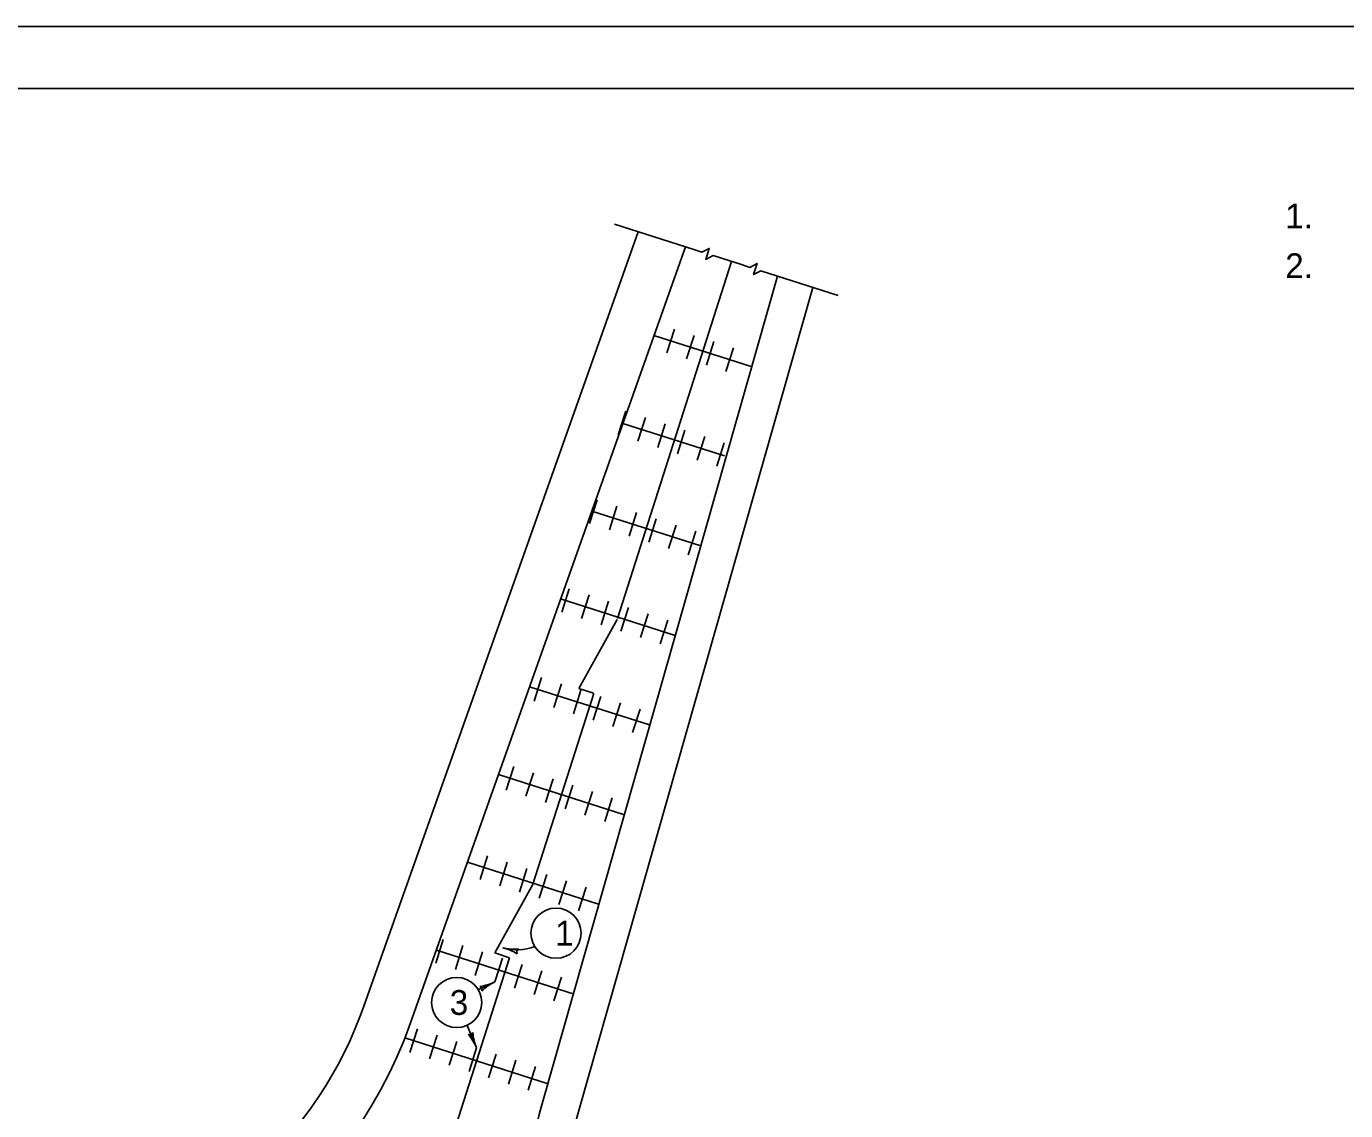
# Model space of a CAD drawing. Extents: x 997.6 to 1036.8, y 998.9 to 1022.7.
# Drawn here: x 1011.92 to 1022.55, y 1013.27 to 1022 of the extents above; entities that cross this region are included whole.
import ezdxf

# ---------------------------------------------------------------- set-up
doc = ezdxf.new("R2010")
doc.units = 0
for name, color, linetype in [('Level 1', 7, 'Continuous'), ('Level 10', 7, 'Continuous'), ('Level 11', 7, 'Continuous'), ('Level 14', 7, 'Continuous')]:
    doc.layers.add(name, color=color, linetype=linetype)

msp = doc.modelspace()

# ---------------------------------------------------------------- linework, layer by layer
at = {"layer": 'Level 1'}
for p, q in [((1014.643, 1014.106), (1016.853, 1020.346)), ((1016.664, 1020.407), (1017.301, 1020.203)), ((1015.02, 1013.972), (1017.234, 1020.225)), ((1017.524, 1020.132), (1017.686, 1020.081)), ((1016.688, 1017.23), (1017.605, 1020.106)), ((1017.976, 1019.988), (1016.088, 1013.35)), ((1017.909, 1020.009), (1018.465, 1019.832)), ((1018.262, 1019.897), (1016.377, 1013.268)), ((1017.764, 1019.26), (1016.981, 1019.51)), ((1017.085, 1019.371), (1017.146, 1019.562)), ((1017.244, 1019.321), (1017.305, 1019.511)), ((1017.403, 1019.27), (1017.463, 1019.461)), ((1017.561, 1019.22), (1017.622, 1019.41)), ((1016.694, 1018.709), (1016.754, 1018.9)), ((1017.55, 1018.541), (1016.73, 1018.802)), ((1016.852, 1018.658), (1016.913, 1018.849)), ((1017.011, 1018.608), (1017.072, 1018.798)), ((1017.17, 1018.557), (1017.231, 1018.748)), ((1017.329, 1018.507), (1017.39, 1018.697)), ((1017.488, 1018.456), (1017.548, 1018.646)), ((1016.463, 1017.995), (1016.524, 1018.186)), ((1016.622, 1017.945), (1016.682, 1018.135)), ((1017.358, 1017.815), (1016.48, 1018.095)), ((1016.78, 1017.894), (1016.841, 1018.085)), ((1016.939, 1017.844), (1017, 1018.034)), ((1017.098, 1017.793), (1017.159, 1017.983)), ((1017.257, 1017.742), (1017.318, 1017.933)), ((1016.238, 1017.28), (1016.299, 1017.47)), ((1017.153, 1017.093), (1016.229, 1017.388)), ((1016.397, 1017.229), (1016.458, 1017.42)), ((1016.556, 1017.179), (1016.616, 1017.369)), ((1016.715, 1017.128), (1016.775, 1017.319)), ((1016.873, 1017.077), (1016.934, 1017.268)), ((1016.376, 1016.666), (1016.685, 1017.223)), ((1017.032, 1017.027), (1017.093, 1017.217)), ((1016.015, 1016.564), (1016.076, 1016.754)), ((1016.944, 1016.373), (1015.979, 1016.68)), ((1016.006, 1015.091), (1016.496, 1016.627)), ((1016.174, 1016.513), (1016.235, 1016.704)), ((1016.333, 1016.463), (1016.393, 1016.653)), ((1016.495, 1016.628), (1016.376, 1016.666)), ((1016.491, 1016.412), (1016.552, 1016.602)), ((1016.65, 1016.361), (1016.711, 1016.552)), ((1016.809, 1016.311), (1016.87, 1016.501)), ((1015.79, 1015.848), (1015.851, 1016.039)), ((1015.949, 1015.798), (1016.01, 1015.988)), ((1016.745, 1015.649), (1015.729, 1015.973)), ((1016.108, 1015.747), (1016.168, 1015.938)), ((1016.266, 1015.696), (1016.327, 1015.887)), ((1016.425, 1015.646), (1016.486, 1015.836)), ((1016.584, 1015.595), (1016.645, 1015.786)), ((1016.535, 1014.929), (1015.478, 1015.266)), ((1015.58, 1015.128), (1015.64, 1015.319)), ((1015.738, 1015.078), (1015.799, 1015.268)), ((1015.897, 1015.027), (1015.958, 1015.217)), ((1016.056, 1014.976), (1016.117, 1015.167)), ((1015.699, 1014.536), (1016.008, 1015.094)), ((1016.215, 1014.926), (1016.276, 1015.116)), ((1016.373, 1014.875), (1016.434, 1015.066)), ((1015.223, 1014.455), (1015.284, 1014.645)), ((1015.096, 1012.238), (1015.817, 1014.498)), ((1016.337, 1014.205), (1015.228, 1014.558)), ((1015.381, 1014.404), (1015.442, 1014.595)), ((1015.54, 1014.354), (1015.601, 1014.544)), ((1015.818, 1014.498), (1015.699, 1014.536)), ((1015.699, 1014.303), (1015.76, 1014.493)), ((1015.858, 1014.252), (1015.919, 1014.443)), ((1016.017, 1014.202), (1016.077, 1014.392)), ((1016.175, 1014.151), (1016.236, 1014.342)), ((1015.014, 1013.734), (1015.075, 1013.924)), ((1015.173, 1013.683), (1015.234, 1013.874)), ((1016.128, 1013.483), (1014.975, 1013.852)), ((1015.332, 1013.633), (1015.393, 1013.823)), ((1015.491, 1013.582), (1015.551, 1013.772)), ((1015.649, 1013.531), (1015.71, 1013.722)), ((1015.808, 1013.48), (1015.869, 1013.671)), ((1015.967, 1013.43), (1016.028, 1013.62))]:
    msp.add_line(p, q, dxfattribs=at)
for points in [[(1017.301, 1020.203), (1017.368, 1020.182), (1017.427, 1020.212), (1017.398, 1020.123), (1017.457, 1020.154), (1017.524, 1020.132)], [(1017.686, 1020.081), (1017.753, 1020.059), (1017.812, 1020.09), (1017.783, 1020), (1017.842, 1020.031), (1017.909, 1020.009)]]:
    msp.add_lwpolyline(points, dxfattribs=at)
for centre in [(1016.192, 1014.695), (1015.392, 1014.137)]:
    msp.add_circle(centre, 0.202, dxfattribs=at)
for centre, radius, start, end in [((1015.876, 1014.971), 0.41, 253.9977, 290.7167), ((1015.851, 1014.958), 0.391, 256.9887, 275.6575), ((1015.675, 1014.196), 0.391, 58.3359, 76.9826), ((1015.851, 1014.958), 0.391, 256.9765, 256.9887), ((1015.908, 1014.543), 0.0313, 125.7633, 207.88), ((1011.485, 1015.224), 3.35, 283.7705, 340.7677), ((1011.485, 1015.224), 3.75, 270, 340.4998), ((1019.695, 1012.324), 3.75, 164.1236, 193.1005), ((1019.695, 1012.324), 3.45, 164.1236, 185.8221)]:
    msp.add_arc(centre, radius, start, end, dxfattribs=at)
at = {"layer": 'Level 10'}
msp.add_line((1007, 1021.5), (1035.5, 1021.5), dxfattribs=at)
at = {"layer": 'Level 11'}
for p, q in [((1015.699, 1014.303), (1015.566, 1014.239)), ((1015.551, 1013.772), (1015.476, 1013.952))]:
    msp.add_line(p, q, dxfattribs=at)
msp.add_lwpolyline([(1007, 1000.5), (1035.5, 1000.5), (1035.5, 1021.5), (1007, 1021.5)], close=True, dxfattribs=at)
for centre, radius, start, end in [((1015.529, 1014.655), 0.391, 277.1715, 295.8182), ((1015.869, 1013.951), 0.391, 115.8243, 134.4931), ((1015.869, 1013.951), 0.391, 115.8121, 115.8243), ((1015.565, 1014.238), 0.0313, 344.5989, 66.7156), ((1015.494, 1013.909), 0.0313, 251.4526, 333.5692), ((1015.191, 1013.622), 0.391, 22.678, 41.3467), ((1015.912, 1013.923), 0.391, 184.0251, 202.6718), ((1015.191, 1013.622), 0.391, 22.6657, 22.678)]:
    msp.add_arc(centre, radius, start, end, dxfattribs=at)
at = {"layer": 'Level 14'}
msp.add_line((1000, 1022), (1036, 1022), dxfattribs=at)

# ---------------------------------------------------------------- texts
at = {"layer": 'Level 1'}
for s, p in [('1.', (1022.067, 1020.372)), ('2.', (1022.067, 1019.972)), ('1', (1016.185, 1014.595)), ('3', (1015.336, 1014.037))]:
    msp.add_text(s, height=0.2, dxfattribs=at).set_placement(p)

doc.saveas('drawing.dxf')
